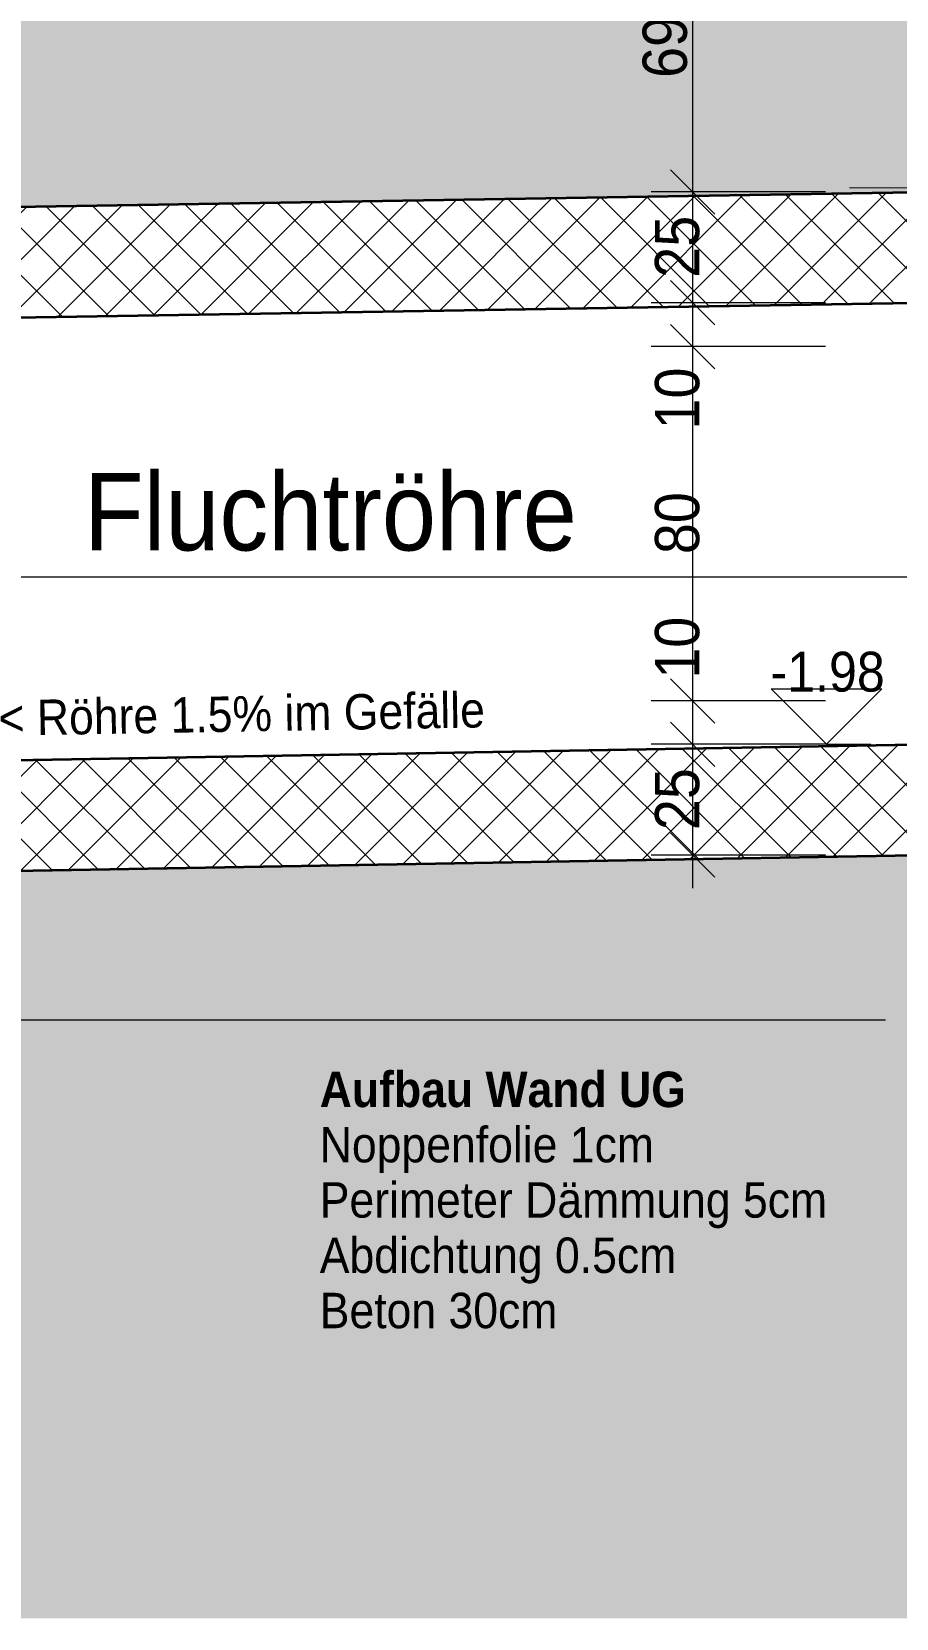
# Model space of a CAD drawing. Header units: metres. Extents: x -0.64 to 0.89, y -0.01 to 0.61.
# Drawn here: x 0.2958 to 0.3349, y 0.1288 to 0.2005 of the extents above; entities that cross this region are included whole.
import ezdxf
from ezdxf.xclip import XClip

# ---------------------------------------------------------------- set-up
doc = ezdxf.new("R2010")
doc.units = ezdxf.units.M
doc.header["$MEASUREMENT"] = 0
doc.header["$XCLIPFRAME"] = 0
doc.linetypes.add('Strichpunkt 6_2_2mm Schnitt', pattern=[0.01, 0.006, -0.002, 0, -0.002])
for name, color, linetype in [('011_Stift 1.Grau', 7, 'Continuous'), ('030 Bodenaufbauten', 7, 'Continuous'), ('060 Möbel Einbau', 7, 'Continuous'), ('060 Möbel Einbau Bauteilschraffuren', 7, 'Continuous'), ('120 Bemassungen Detail', 7, 'Continuous')]:
    doc.layers.add(name, color=color, linetype=linetype)
doc.styles.add('ERSTELLTER_STIL_5', font='Arial.ttf', dxfattribs={"width": 0.9})
doc.styles.add('ERSTELLTER_STIL_6', font='Arial Bold.ttf', dxfattribs={"width": 0.9})
doc.linetypes.add('Bitumen - 1-Lag. 1_5', pattern='A,0,[6,51.6.4.1 Schutzraum1.Shx,S=1.5873e-05,R=0,X=0,Y=0],-0.002,0', length=0.002)
pattern_1 = [(45, (-2.9707891, 0.2078478), (-0.0010606602, 0.0010606602), []), (135, (-2.9707891, 0.2078478), (0.0010606602, 0.0010606602), [])]

# ---------------------------------------------------------------- blocks, each defined once
blk = doc.blocks.new('Zeichnung_3_2', base_point=(-2.970789, 0.207848))
at = {"layer": '030 Bodenaufbauten', "linetype": 'Continuous', "lineweight": 0, "true_color": 0xe4dfdb}
blk.add_hatch(color=254, dxfattribs=at).paths.add_polyline_path([(0.217571, 0.202777), (0.217571, 0.128823), (0.427551, 0.128823), (0.427551, 0.140648), (0.336958, 0.140648), (0.336958, 0.142648), (0.335858, 0.142648), (0.335858, 0.163269), (0.247924, 0.161734), (0.247919, 0.191777), (0.335856, 0.193206), (0.335865, 0.204927), (0.380865, 0.205662), (0.380858, 0.206237), (0.309482, 0.205166), (0.309515, 0.202966), (0.303515, 0.202877)])
at = {"layer": '060 Möbel Einbau Bauteilschraffuren', "linetype": 'Continuous', "lineweight": 0, "true_color": 0x000000}
h = blk.add_hatch(dxfattribs=at)
h.set_pattern_fill('Beton_0002', color=18, style=0, pattern_type=2)
h.set_pattern_definition(pattern_1)
h.paths.add_polyline_path([(0.247919, 0.191777), (0.247924, 0.161734), (0.25504, 0.186901), (0.336959, 0.188229), (0.336965, 0.19323)])
h = blk.add_hatch(dxfattribs=at)
h.set_pattern_fill('Beton_0002', color=18, style=0, pattern_type=2)
h.set_pattern_definition(pattern_1)
h.paths.add_polyline_path([(0.336958, 0.168289), (0.25504, 0.166859), (0.25504, 0.186901), (0.247924, 0.161734), (0.336958, 0.163288)])
at = {"layer": '011_Stift 1.Grau', "color": 152, "linetype": 'Strichpunkt 6_2_2mm Schnitt', "lineweight": 13, "ltscale": 1000, "true_color": 0x0365dd}
for p, q in [((0.217571, 0.175848), (0.33626, 0.175848)), ((0.217571, 0.155848), (0.33439, 0.155848))]:
    blk.add_line(p, q, dxfattribs=at)
at = {"layer": '011_Stift 1.Grau', "color": 7, "linetype": 'Bitumen - 1-Lag. 1_5', "lineweight": 13, "ltscale": 1000, "flags": 128}
blk.add_lwpolyline([(0.384736, 0.206451), (0.384742, 0.204642), (0.38413, 0.204034), (0.337848, 0.20334), (0.336785, 0.202297), (0.336778, 0.193405), (0.332757, 0.19342)], dxfattribs=at)
at = {"layer": '060 Möbel Einbau', "color": 7, "linetype": 'Continuous', "lineweight": 35, "ltscale": 1000}
for p, q in [((0.336965, 0.19323), (0.247919, 0.191777)), ((0.336962, 0.188229), (0.25504, 0.186901)), ((0.336958, 0.168289), (0.25504, 0.166859)), ((0.336958, 0.163288), (0.247924, 0.161734))]:
    blk.add_line(p, q, dxfattribs=at)
at = {"layer": '120 Bemassungen Detail', "color": 7, "linetype": 'Continuous', "lineweight": 13, "ltscale": 1000}
for p, q in [((0.325681, 0.19323), (0.325681, 0.207178)), ((0.324681, 0.19423), (0.326681, 0.19223)), ((0.331681, 0.19323), (0.323806, 0.19323)), ((0.325681, 0.188229), (0.325681, 0.19323)), ((0.324681, 0.189229), (0.326681, 0.187229)), ((0.331681, 0.188229), (0.323806, 0.188229)), ((0.325681, 0.186248), (0.325681, 0.188229)), ((0.324681, 0.187248), (0.326681, 0.185248)), ((0.331681, 0.186248), (0.323806, 0.186248)), ((0.325681, 0.170248), (0.325681, 0.186248)), ((0.324681, 0.171248), (0.326681, 0.169248)), ((0.331725, 0.168289), (0.329225, 0.170789)), ((0.329225, 0.170789), (0.334225, 0.170789)), ((0.334225, 0.170789), (0.331725, 0.168289)), ((0.331681, 0.170248), (0.323806, 0.170248)), ((0.325681, 0.168289), (0.325681, 0.170248)), ((0.324681, 0.169289), (0.326681, 0.167289)), ((0.331681, 0.168289), (0.323806, 0.168289)), ((0.325681, 0.163288), (0.325681, 0.168289)), ((0.331725, 0.168289), (0.32985, 0.168289)), ((0.331725, 0.168289), (0.333725, 0.168289)), ((0.324681, 0.164288), (0.326681, 0.162288)), ((0.331681, 0.163288), (0.323806, 0.163288)), ((0.325681, 0.161788), (0.325681, 0.163288))]:
    blk.add_line(p, q, dxfattribs=at)
at = {"layer": '120 Bemassungen Detail', "color": 7, "linetype": 'Continuous', "lineweight": 13, "attachment_point": 7, "style": 'ERSTELLTER_STIL_5'}
for s, insert, char_height, rotation in [('\\A1;{\\pql;\\fArial|b0|i0|c0|p0;\\W0.900000;69\\fArial|b0|i0|c0|p0;\\W0.900000;\\A1{\\H.66x;\\S5^  ;}}', (0.326, 0.198378), 0.002, 90), ('\\A1;{\\pql;\\fArial|b0|i0|c0|p0;\\W0.900000;25}', (0.326, 0.189356), 0.002, 90), ('\\A1;{\\pql;\\fArial|b0|i0|c0|p0;\\W0.900000;10}', (0.326, 0.182502), 0.002, 90), ('\\A1;{\\pql;\\fArial|b0|i0|c0|p0;\\W0.900000;80}', (0.326, 0.176875), 0.002, 90), ('\\A1;{\\pql;\\fArial|b0|i0|c0|p0;\\W0.900000;10}', (0.326, 0.171248), 0.002, 90), ('\\A1;{\\pql;\\fArial|b0|i0|c0|p0;\\W0.900000;< Röhre 1.5% im Gefälle}', (0.294338, 0.168647), 0.0016, 1), ('\\A1;{\\pql;\\fArial|b0|i0|c0|p0;\\W0.900000;25}', (0.326, 0.164415), 0.002, 90)]:
    blk.add_mtext(s, dxfattribs=dict(at, insert=insert, char_height=char_height, rotation=rotation))
for s, insert, char_height in [('\\A1;{\\pql;\\fArial|b0|i0|c0|p0;\\W0.900000;Fluchtröhre}', (0.298192, 0.176991), 0.0035), ('\\A1;{\\pql;\\fArial|b0|i0|c0|p0;\\W0.900000;-1.98}', (0.329193, 0.170641), 0.0018)]:
    blk.add_mtext(s, dxfattribs=dict(at, insert=insert, char_height=char_height))
at = {"layer": '120 Bemassungen Detail', "color": 7, "linetype": 'Continuous', "lineweight": 13, "insert": (0.308833, 0.141897), "char_height": 0.0016, "attachment_point": 7, "line_spacing_factor": 0.936012, "style": 'ERSTELLTER_STIL_6'}
blk.add_mtext('\\A1;{\\pql;\\fArial|b1|i0|c0|p0;\\W0.900000;Aufbau Wand UG\\P\\pql;\\fArial|b0|i0|c0|p0;\\W0.900000;Noppenfolie 1cm\\P\\pql;\\fArial|b0|i0|c0|p0;\\W0.900000;Perimeter Dämmung 5cm\\P\\pql;\\fArial|b0|i0|c0|p0;\\W0.900000;Abdichtung 0.5cm\\P\\pql;\\fArial|b0|i0|c0|p0;\\W0.900000;Beton 30cm}', dxfattribs=at)

msp = doc.modelspace()

# ---------------------------------------------------------------- block references
at = {"layer": '011_Stift 1.Grau', "color": 7, "linetype": 'Continuous', "lineweight": 13, "ltscale": 1000}
ref = msp.add_blockref('Zeichnung_3_2', (-2.970789, 0.207848), dxfattribs=at)
XClip(ref).set_block_clipping_path([(0.2175707065, 0.1288228011), (0.427550655, 0.270042583)])

doc.saveas('drawing.dxf')
